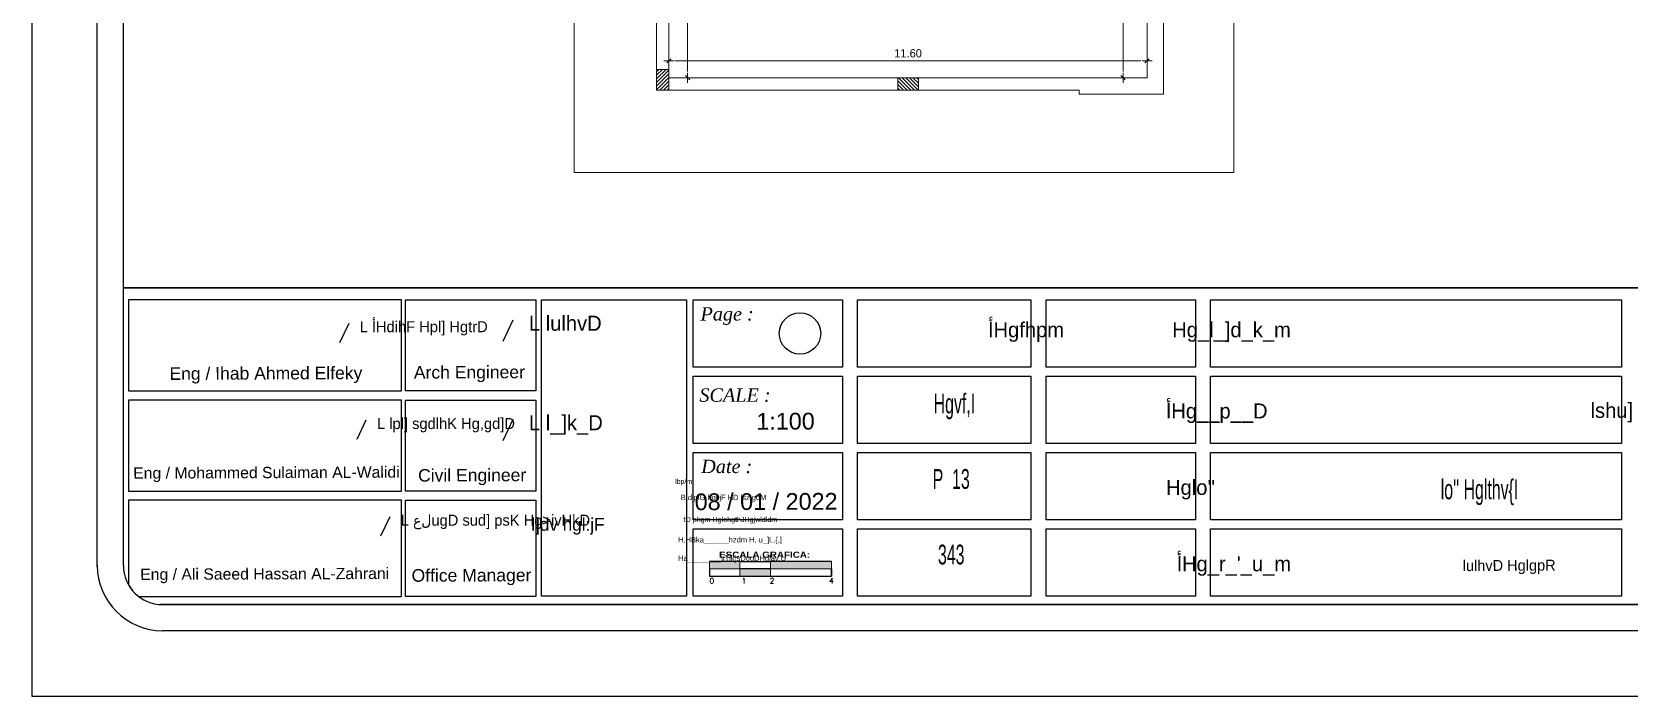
# Model space of a CAD drawing. Extents: x 764960 to 765213, y 2210278 to 2210478.
# Drawn here: x 764960 to 764998.74, y 2210325.22 to 2210341.32 of the extents above; entities that cross this region are included whole.
import ezdxf
from ezdxf.enums import TextEntityAlignment as Align

# ---------------------------------------------------------------- set-up
doc = ezdxf.new("R2010")
doc.units = 0
doc.header["$LTSCALE"] = 0.1
doc.header["$MEASUREMENT"] = 0
doc.layers.get('0').update_dxf_attribs({"linetype": 'CONTINUOUS'})
doc.layers.get('Defpoints').update_dxf_attribs({"linetype": 'CONTINUOUS'})
for name, color, linetype in [('1MUROS', 10, 'CONTINUOUS'), ('4', 2, 'CONTINUOUS'), ('const.line', 252, 'CONTINUOUS'), ('MAN', 230, 'CONTINUOUS'), ('pieplano', 7, 'CONTINUOUS'), ('SAGR Frame', 251, 'CONTINUOUS'), ('WALL', 7, 'CONTINUOUS'), ('xyz', 93, 'CONTINUOUS'), ('Zonas', 5, 'CONTINUOUS')]:
    doc.layers.add(name, color=color, linetype=linetype)
for name, color, linetype, lineweight in [('A-PL-WALL', 7, 'CONTINUOUS', 30), ('Annotations', 240, 'CONTINUOUS', 13), ('dime', 240, 'CONTINUOUS', 13), ('led', 150, 'CONTINUOUS', 0), ('terraces', 115, 'CONTINUOUS', 20), ('text', 7, 'CONTINUOUS', 25), ('WIN', 155, 'CONTINUOUS', 9)]:
    doc.layers.add(name, color=color, linetype=linetype, lineweight=lineweight)
doc.styles.add('100', font='xarb.shx', dxfattribs={"width": 0.7, "height": 0.35})
doc.styles.add('A1', font='xarb.shx')
doc.styles.add('Arch_Text_E', font='arial.ttf', dxfattribs={"height": 0.2})
doc.styles.add('KARINA', font='', dxfattribs={"height": 0.5})
doc.styles.add('SOSA', font='sosa.shx')
doc.styles.get("Standard").update_dxf_attribs({"font": 'txt.SHX', "bigfont": 'whgtxt.shx'})
doc.styles.add('XARAB', font='xarb.shx')
doc.styles.add('XARB', font='xarb.shx')
doc.styles.get('KARINA').set_extended_font_data('Arial Black')
doc.dimstyles.new('DIM-50', dxfattribs={"dimtxt": 0.2, "dimasz": 0.15, "dimexe": 0, "dimexo": 0, "dimgap": 0.05, "dimtad": 1, "dimzin": 0, "dimdsep": 46, "dimtxsty": 'SOSA', "dimblk1": 'DIM-TICK', "dimblk2": 'DIM-TICK', "dimsah": 1, "dimcen": 1, "dimse1": 1, "dimse2": 1, "dimclrd": 251, "dimclrt": 4, "dimadec": 0, "dimazin": 0, "dimtfac": 1.5, "dimtix": 1, "dimtmove": 0, "dimatfit": 0, "dimldrblk": 'DIM-TICK', "dimfxl": 1, "dimtolj": 1, "dimtzin": 0, "dimlwd": 18, "dimarcsym": 0})

# ---------------------------------------------------------------- blocks, each defined once
blk = doc.blocks.new('kalesh')
at = {"layer": 'SAGR Frame', "linetype": 'ByBlock', "true_color": 0xfeeab9}
h = blk.add_hatch(color=254, dxfattribs=at)
h.paths.add_polyline_path([(3952.995, 561.647), (3952.995, 561.771), (3952.477, 561.771), (3952.477, 561.647)])
h.paths.add_polyline_path([(3953.512, 561.523), (3953.512, 561.647), (3952.995, 561.647), (3952.995, 561.523)])
h.paths.add_polyline_path([(3954.548, 561.647), (3954.548, 561.771), (3953.512, 561.771), (3953.512, 561.647)])
at = {"layer": '4', "lineweight": -2}
for p, q in [((3952.995, 561.771), (3953.512, 561.771)), ((3952.477, 561.647), (3952.477, 561.523)), ((3952.477, 561.523), (3952.995, 561.523)), ((3953.512, 561.647), (3952.995, 561.647)), ((3952.995, 561.523), (3953.512, 561.523)), ((3953.512, 561.523), (3954.548, 561.523)), ((3954.548, 561.647), (3954.548, 561.523)), ((3954.548, 561.523), (3954.548, 561.647))]:
    blk.add_line(p, q, dxfattribs=at)
at = {"layer": 'const.line'}
blk.add_circle((3954.015, 565.646), 0.352, dxfattribs=at)
at = {"layer": 'Defpoints'}
blk.add_lwpolyline([(3940.958, 559.483), (3987.589, 559.483), (3987.589, 592.346), (3940.958, 592.346)], close=True, dxfattribs=at)
at = {"layer": 'led', "linetype": 'ByBlock'}
for p, q in [((3952.477, 561.771), (3952.477, 561.647)), ((3952.995, 561.647), (3952.995, 561.771)), ((3953.512, 561.771), (3953.512, 561.647)), ((3954.548, 561.647), (3954.548, 561.771)), ((3952.477, 561.647), (3952.995, 561.647)), ((3952.995, 561.647), (3952.995, 561.523)), ((3953.512, 561.647), (3954.548, 561.647)), ((3953.512, 561.523), (3953.512, 561.647))]:
    blk.add_line(p, q, dxfattribs=at)
at = {"layer": 'WALL'}
for p, q in [((3946.343, 565.815, 0.018), (3946.188, 565.487, 0.018)), ((3946.636, 564.169, 0.018), (3946.481, 563.841, 0.018)), ((3947.041, 562.527, 0.018), (3946.886, 562.198, 0.018))]:
    blk.add_line(p, q, dxfattribs=at)
at = {"layer": 'WALL', "color": 5}
for p, q in [((3949.133, 565.873), (3948.962, 565.509)), ((3949.133, 564.182), (3948.962, 563.818))]:
    blk.add_line(p, q, dxfattribs=at)
at = {"layer": 'WALL', "color": 55, "true_color": 0x999b37}
blk.add_arc((3943.179, 561.703), 0.666, 209.7058, 232.3257, dxfattribs=at)
at = {"layer": 'xyz', "ltscale": 0.2}
for p, q in [((3942.069, 561.687), (3942.069, 590.126)), ((3942.513, 561.691), (3942.513, 590.126)), ((3984.813, 561.037), (3943.179, 561.037)), ((3984.813, 560.593), (3943.179, 560.593))]:
    blk.add_line(p, q, dxfattribs=at)
for points in [[(3985.48, 561.703), (3985.48, 566.419), (3942.513, 566.419)], [(3942.513, 561.691), (3942.513, 566.419), (3983.966, 566.419)], [(3942.772, 561.176), (3947.243, 561.176), (3947.243, 562.81), (3942.6, 562.81), (3942.6, 561.373)], [(3983.966, 561.038), (3943.146, 561.038)], [(3943.179, 561.037), (3984.846, 561.038)]]:
    blk.add_lwpolyline(points, dxfattribs=at)
for points in [[(3947.243, 566.215), (3942.6, 566.215), (3942.6, 564.668), (3947.243, 564.668)], [(3947.308, 566.215), (3949.527, 566.215), (3949.527, 564.668), (3947.308, 564.668)], [(3949.622, 566.218), (3952.085, 566.218), (3952.085, 561.178), (3949.622, 561.178)], [(3952.198, 566.218), (3954.74, 566.218), (3954.74, 565.074), (3952.198, 565.074)], [(3954.995, 566.218), (3957.941, 566.218), (3957.941, 565.074), (3954.995, 565.074)], [(3958.197, 566.218), (3960.739, 566.218), (3960.739, 565.074), (3958.197, 565.074)], [(3960.994, 566.218), (3967.98, 566.218), (3967.98, 565.074), (3960.994, 565.074)], [(3952.198, 564.919), (3954.74, 564.919), (3954.74, 563.776), (3952.198, 563.776)], [(3954.995, 564.919), (3957.941, 564.919), (3957.941, 563.776), (3954.995, 563.776)], [(3958.197, 564.919), (3960.739, 564.919), (3960.739, 563.776), (3958.197, 563.776)], [(3960.994, 564.919), (3967.98, 564.919), (3967.98, 563.776), (3960.994, 563.776)], [(3947.243, 564.513), (3942.6, 564.513), (3942.6, 562.965), (3947.243, 562.965)], [(3947.308, 564.513), (3949.527, 564.513), (3949.527, 562.965), (3947.308, 562.965)], [(3952.198, 563.621), (3954.74, 563.621), (3954.74, 562.477), (3952.198, 562.477)], [(3954.995, 563.621), (3957.941, 563.621), (3957.941, 562.477), (3954.995, 562.477)], [(3958.197, 563.621), (3960.739, 563.621), (3960.739, 562.477), (3958.197, 562.477)], [(3960.994, 563.621), (3967.98, 563.621), (3967.98, 562.477), (3960.994, 562.477)], [(3947.308, 562.81), (3949.527, 562.81), (3949.527, 561.176), (3947.308, 561.176)], [(3952.198, 562.322), (3954.74, 562.322), (3954.74, 561.178), (3952.198, 561.178)], [(3954.995, 562.322), (3957.941, 562.322), (3957.941, 561.178), (3954.995, 561.178)], [(3958.197, 562.322), (3960.739, 562.322), (3960.739, 561.178), (3958.197, 561.178)], [(3960.994, 562.322), (3967.98, 562.322), (3967.98, 561.178), (3960.994, 561.178)]]:
    blk.add_lwpolyline(points, close=True, dxfattribs=at)
for radius in [1.11, 0.666]:
    blk.add_arc((3943.179, 561.703), radius, 180, 270, dxfattribs=at)
at = {"layer": 'Zonas', "color": 5}
for p, q in [((3952.995, 561.771), (3952.477, 561.771)), ((3954.548, 561.771), (3953.512, 561.771))]:
    blk.add_line(p, q, dxfattribs=at)
at = {"layer": '1MUROS', "color": 3, "lineweight": -2, "style": 'Arch_Text_E'}
for s, height, p in [('Eng / Ihab Ahmed Elfeky ', 0.21326, (3943.296, 564.963)), ('Arch Engineer ', 0.21326, (3947.451, 564.984)), ('Eng / Mohammed Sulaiman AL-Walidi ', 0.19193, (3942.68, 563.273)), ('Civil Engineer ', 0.21326, (3947.523, 563.234)), ('Eng / Ali Saeed Hassan AL-Zahrani ', 0.19193, (3942.799, 561.552)), ('Office Manager', 0.21326, (3947.412, 561.532))]:
    blk.add_text(s, height=height, rotation=0.2258, dxfattribs=at).set_placement(p, align=Align.MIDDLE_LEFT)
at = {"layer": '1MUROS', "lineweight": -2, "style": 'Arch_Text_E'}
for s, height, p in [('1:100', 0.2843, (3953.272, 564.152)), ('08 / 01 / 2022', 0.28434, (3952.225, 562.784))]:
    blk.add_text(s, height=height, rotation=0.2258, dxfattribs=at).set_placement(p, align=Align.MIDDLE_LEFT)
at = {"layer": 'MAN', "style": 'KARINA'}
blk.add_text('ESCALA GRAFICA:', height=0.10426, dxfattribs=at).set_placement((3952.641, 561.833))
at = {"layer": 'pieplano', "ltscale": 0.01}
for s, p in [('0', (3952.477, 561.397)), ('1', (3953.024, 561.397)), ('2', (3953.5, 561.397)), ('4', (3954.509, 561.397))]:
    blk.add_text(s, height=0.0912, dxfattribs=at).set_placement(p)
at = {"layer": 'text', "color": 0, "lineweight": -3, "style": 'XARAB'}
for s, height, p in [('lbp/m', 0.0859, (3951.892, 563.088)), (' B djplG hgl:jF HD lsz,gdM  ', 0.09199, (3951.954, 562.813)), (' tD phgm HglohgthJHgjwldldm', 0.08739, (3952.005, 562.441)), ('H,HBka______hzdm H, u_]L,{,]', 0.09199, (3951.943, 562.093)), ('Ha________vTik]sDugDHglav,U', 0.09199, (3951.943, 561.78))]:
    blk.add_text(s, height=height, dxfattribs=at).set_placement(p)
at = {"layer": 'WALL', "style": 'A1'}
for s, height, p in [('L أHdihF Hpl] HgtrD', 0.18671, (3946.532, 565.667, -0.283)), ('أHgfhpm ', 0.256, (3957.215, 565.58, -0.351)), ('L lpl] sgdlhK Hg,gd]D', 0.18671, (3946.824, 564.021, -0.283)), ('L علugD sud] psK Hg>ivHkD', 0.18671, (3947.229, 562.378, -0.283))]:
    blk.add_text(s, height=height, dxfattribs=at).set_placement(p)
at = {"layer": 'WALL', "color": 5, "style": 'A1'}
for s, height, p in [('L lulhvD ', 0.256, (3949.407, 565.691, -0.351)), ('L l_]k_D ', 0.256, (3949.407, 564, -0.351)), ('l]dv hgl:jF ', 0.21762, (3949.447, 562.292, -0.298))]:
    blk.add_text(s, height=height, dxfattribs=at).set_placement(p)
at = {"layer": 'WALL', "color": 30, "true_color": 0xf8991e, "style": 'A1'}
for s, height, p in [('Hg_l_]d_k_m ', 0.25602, (3960.342, 565.58, -0.351)), ('أHg__p__D ', 0.256, (3960.237, 564.2, -0.351)), ("Hglo''", 0.256, (3960.237, 562.901, -0.351)), ("أHg_r_'_u_m ", 0.25602, (3960.419, 561.603, -0.351))]:
    blk.add_text(s, height=height, dxfattribs=at).set_placement(p)
at = {"layer": 'WALL', "color": 0, "style": 'A1'}
blk.add_text('lshu] ugD sud] Hg>ivHkD', height=0.25602, dxfattribs=at).set_placement((3967.454, 564.21, -0.351))
at = {"layer": 'WALL', "color": 5, "linetype": 'ByBlock', "char_height": 0.22751, "width": 4.59374, "attachment_point": 1}
for s, insert in [('{\\fBookman Old Style|b0|i1|c0|p26;\\C7;Page :}', (3952.323, 566.092, -0.975)), ('{\\fBookman Old Style|b0|i1|c0|p26;\\C7;SCALE :}', (3952.304, 564.712)), ('{\\fBookman Old Style|b0|i1|c0|p26;\\C7;Date :}', (3952.336, 563.5, 1.6))]:
    blk.add_mtext(s, dxfattribs=dict(at, insert=insert))
blk = doc.blocks.new('DIM-TICK')
for p, q in [((-0.82, 0), (0.82, 0)), ((-0.35, -0.35), (0.35, 0.35)), ((0, 0.5), (0, -0.5))]:
    blk.add_line(p, q)
blk = doc.blocks.new('*D393')
at = {"layer": 'Defpoints', "color": 0, "ltscale": 0.2, "transparency": 16777216}
for p in [(764986.471, 2210345.213), (764987.054, 2210345.213), (764987.054, 2210340.213)]:
    blk.add_point(p, dxfattribs=at)
at = {"layer": 'dime', "color": 251, "lineweight": 18, "ltscale": 0.2, "transparency": 16777216}
blk.add_line((764986.471, 2210340.363), (764986.471, 2210345.063), dxfattribs=at)
at = {"layer": 'dime', "color": 251, "lineweight": 18, "ltscale": 0.2, "transparency": 16777216, "xscale": 0.15, "yscale": 0.15, "zscale": 0.15}
for p, rotation in [((764986.471, 2210345.213), 90), ((764986.471, 2210340.213), 270)]:
    blk.add_blockref('DIM-TICK', p, dxfattribs=dict(at, rotation=rotation))
at = {"layer": 'dime', "color": 4, "ltscale": 0.2, "transparency": 16777216, "insert": (764986.293, 2210342.713), "char_height": 0.2, "attachment_point": 5, "rotation": 90, "style": 'SOSA'}
blk.add_mtext('\\A1;5.00', dxfattribs=at)
blk = doc.blocks.new('*D394')
at = {"layer": 'Defpoints', "color": 0, "ltscale": 0.2, "transparency": 16777216}
for p in [(764975.454, 2210340.624), (764975.454, 2210340.213), (764987.054, 2210340.213)]:
    blk.add_point(p, dxfattribs=at)
at = {"layer": 'dime', "color": 251, "lineweight": 18, "ltscale": 0.2, "transparency": 16777216}
blk.add_line((764986.904, 2210340.624), (764975.604, 2210340.624), dxfattribs=at)
at = {"layer": 'dime', "color": 251, "lineweight": 18, "ltscale": 0.2, "transparency": 16777216, "xscale": 0.15, "yscale": 0.15, "zscale": 0.15}
for p, rotation in [((764975.454, 2210340.624), 179.9999999977), ((764987.054, 2210340.624), 359.9999999977)]:
    blk.add_blockref('DIM-TICK', p, dxfattribs=dict(at, rotation=rotation))
at = {"layer": 'dime', "color": 4, "ltscale": 0.2, "transparency": 16777216, "insert": (764981.254, 2210340.805), "char_height": 0.2, "attachment_point": 5, "rotation": 360, "style": 'SOSA'}
blk.add_mtext('\\A1;11.60', dxfattribs=at)
blk = doc.blocks.new('*D384')
at = {"layer": 'Defpoints', "color": 0, "ltscale": 0.2, "transparency": 16777216}
for p in [(764975.454, 2210345.113), (764975.454, 2210340.213), (764975.906, 2210340.213)]:
    blk.add_point(p, dxfattribs=at)
at = {"layer": 'dime', "color": 251, "lineweight": 18, "ltscale": 0.2, "transparency": 16777216}
blk.add_line((764975.906, 2210344.963), (764975.906, 2210340.363), dxfattribs=at)
at = {"layer": 'dime', "color": 251, "lineweight": 18, "ltscale": 0.2, "transparency": 16777216, "xscale": 0.15, "yscale": 0.15, "zscale": 0.15}
for p, rotation in [((764975.906, 2210345.113), 90), ((764975.906, 2210340.213), 270)]:
    blk.add_blockref('DIM-TICK', p, dxfattribs=dict(at, rotation=rotation))
at = {"layer": 'dime', "color": 4, "ltscale": 0.2, "transparency": 16777216, "insert": (764975.728, 2210342.663), "char_height": 0.2, "attachment_point": 5, "rotation": 90, "style": 'SOSA'}
blk.add_mtext('\\A1;4.90', dxfattribs=at)

msp = doc.modelspace()

# ---------------------------------------------------------------- hatches: boundary and pattern name
at = {"layer": 'WIN', "ltscale": 0.2}
h = msp.add_hatch(dxfattribs=at)
h.set_pattern_fill('ANSI31', color=256, scale=0.5, angle=-180)
h.set_pattern_definition([(225, (1529532.98119, 4420810.19887), (0.0441941738242, -0.0441941738242), [])])
h.paths.add_polyline_path([(764975.154, 2210339.913), (764975.454, 2210339.913), (764975.454, 2210340.413), (764975.154, 2210340.413)])
h = msp.add_hatch(dxfattribs=at)
h.set_pattern_fill('ANSI31', color=256, scale=0.5, angle=-90)
h.set_pattern_definition([(315, (-1445488.78246, 2974897.74019), (0.0441941738242, 0.0441941738242), [])])
h.paths.add_polyline_path([(764981.504, 2210339.913), (764981.504, 2210340.213), (764981.004, 2210340.213), (764981.004, 2210339.913)])

# ---------------------------------------------------------------- linework, layer by layer
at = {"layer": 'Annotations', "ltscale": 0.2}
for points in [[(764975.454, 2210340.413), (764975.154, 2210340.413), (764975.154, 2210339.913), (764975.454, 2210339.913)], [(764981.004, 2210340.213), (764981.004, 2210339.913), (764981.504, 2210339.913), (764981.504, 2210340.213)]]:
    msp.add_lwpolyline(points, close=True, dxfattribs=at)
at = {"layer": 'terraces'}
for p, q in [((764987.054, 2210340.213), (764987.054, 2210345.213)), ((764975.154, 2210339.913), (764975.154, 2210345.113)), ((764975.454, 2210340.213), (764975.454, 2210345.113)), ((764975.454, 2210340.213), (764987.054, 2210340.213)), ((764975.154, 2210339.913), (764985.408, 2210339.913))]:
    msp.add_line(p, q, dxfattribs=at)
for points in [[(764987.454, 2210345.513), (764989.154, 2210345.513), (764989.154, 2210337.913), (764973.154, 2210337.913), (764973.154, 2210367.913), (764977.754, 2210367.913), (764977.754, 2210358.513)], [(764984.554, 2210345.613), (764987.454, 2210345.613), (764987.454, 2210339.813), (764985.408, 2210339.813), (764985.408, 2210339.913)]]:
    msp.add_lwpolyline(points, dxfattribs=at)

# ---------------------------------------------------------------- block references
at = {"xscale": 1.426996521597852, "yscale": 1.426996521597852, "zscale": 1.426996521597852}
msp.add_blockref('kalesh', (759336.267, 2209526.838), dxfattribs=at)

# ---------------------------------------------------------------- texts
at = {"ltscale": 0.2, "style": 'XARB'}
msp.add_text('lulhvD HglgpR', height=0.26374, rotation=0.3454, dxfattribs=at).set_placement((764994.71, 2210328.248))
at = {"layer": 'A-PL-WALL', "style": '100', "width": 0.6}
for s, p in [('Hgvf,I', (764982.378, 2210332.072)), ('P  13', (764982.301, 2210330.243)), ("lo'' Hglthv{I", (764995.116, 2210329.991)), ('343', (764982.301, 2210328.41))]:
    msp.add_text(s, height=0.48, dxfattribs=at).set_placement(p, align=Align.CENTER)

# ---------------------------------------------------------------- dimensions: what is measured, and where the dimension line sits
at = {"layer": 'dime', "ltscale": 0.2}
for p1, p2, distance, picture, middle in [((764975.454, 2210345.113), (764975.454, 2210340.213), 0.453, '*D384', (764975.728, 2210342.663)), ((764987.054, 2210340.213), (764987.054, 2210345.213), 0.583, '*D393', (764986.293, 2210342.713)), ((764987.054, 2210340.213), (764975.454, 2210340.213), -0.411, '*D394', (764981.254, 2210340.805))]:
    dim = msp.add_aligned_dim(p1=p1, p2=p2, distance=distance, dimstyle='DIM-50', dxfattribs=at)
    dim.commit()
    dim.dimension.update_dxf_attribs({"geometry": picture, "text_midpoint": middle})

doc.saveas('drawing.dxf')
